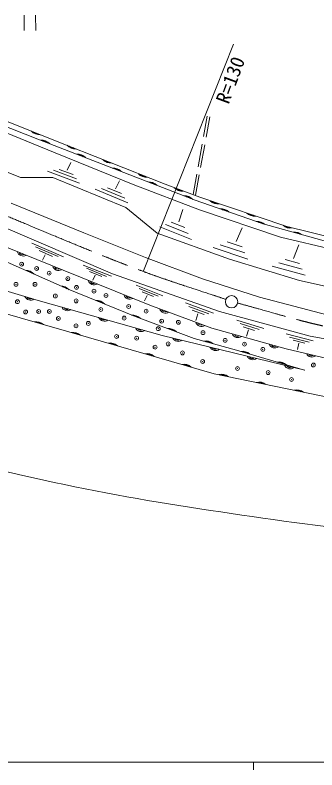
# Model space of a CAD drawing. Units: millimetres, scale not verified. Extents: x 40000 to 680000, y 20000 to 380000.
# Drawn here: x 236960 to 276256, y 204000 to 302340 of the extents above; entities that cross this region are included whole.
import ezdxf
from ezdxf.enums import TextEntityAlignment as Align

# ---------------------------------------------------------------- set-up
doc = ezdxf.new("R2010")
doc.units = ezdxf.units.MM
doc.header["$LTSCALE"] = 1000
doc.header["$PDMODE"] = 32
doc.header["$PDSIZE"] = 500
doc.linetypes.add('CHAIN', pattern=[18.5, 12, -1.5, 3.5, -1.5])
for name, color, linetype, lineweight in [('M-BGD', 7, 'Continuous', 13), ('M-BMK', 2, 'CHAIN', 13), ('M-BMK-SRVR', 3, 'Continuous', 13), ('M-STR-HTXT', 7, 'Continuous', 13), ('M-TTL-BAND', 7, 'Continuous', 13)]:
    doc.layers.add(name, color=color, linetype=linetype, lineweight=lineweight)
doc.styles.add('ＭＳ ゴシック', font='')
doc.styles.get('ＭＳ ゴシック').set_extended_font_data('MS Gothic')

# ---------------------------------------------------------------- blocks, each defined once
blk = doc.blocks.new('田')
at = {"color": 7, "linetype": 'Continuous', "lineweight": 13}
for p, q in [((-0.75, 1), (-0.75, -1)), ((0.75, -1), (0.75, 1))]:
    blk.add_line(p, q, dxfattribs=at)

msp = doc.modelspace()

# ---------------------------------------------------------------- linework, layer by layer
at = {"layer": 'M-BGD'}
for p, q in [((239937, 286185), (221025, 293600)), ((227893, 291644), (242013, 286060)), ((261482, 286529), (261958, 289189)), ((242183, 284403), (231142, 288908)), ((262324, 289079), (261840, 286429)), ((220814, 288029), (237679, 281162)), ((260388, 278218), (239937, 286185)), ((242013, 286060), (256506, 280293)), ((260778, 282591), (261306, 285544)), ((261660, 285446), (261120, 282495)), ((252346, 280283), (242183, 284403)), ((243721, 282121), (244225, 283130)), ((245364, 280441), (241182, 282009)), ((244935, 281001), (241947, 282121)), ((244505, 281561), (242713, 282233)), ((260127, 278947), (260602, 281607)), ((260940, 281511), (260456, 278861)), ((237679, 281162), (241854, 281162)), ((241854, 281162), (251357, 277262)), ((250016, 279694), (250569, 280726)), ((260971, 276987), (252346, 280283)), ((256506, 280293), (261011, 278609)), ((251654, 277880), (247397, 279673)), ((251230, 278480), (248189, 279761)), ((250806, 279080), (248981, 279849)), ((261011, 278609), (272345, 274792)), ((236431, 277845), (245925, 273986)), ((269244, 275124), (260388, 278218)), ((251357, 277262), (255477, 273911)), ((258299, 275386), (258791, 277030)), ((271518, 273416), (260971, 276987)), ((232286, 276048), (249645, 268650)), ((259078, 274660), (257301, 275381)), ((259934, 273084), (255789, 274764)), ((259506, 273872), (256545, 275072)), ((265728, 272865), (266544, 274618)), ((277993, 272705), (269244, 275124)), ((272345, 274792), (281308, 272587)), ((210887, 273785), (239980, 265169)), ((230893, 274103), (243199, 269088)), ((245925, 273986), (253951, 270745)), ((255477, 273911), (264871, 270560)), ((280198, 271329), (271518, 273416)), ((239147, 272639), (243263, 270857)), ((266875, 271358), (263674, 272425)), ((266507, 272156), (264586, 272796)), ((273210, 270638), (273918, 272426)), ((239611, 272146), (242551, 270874)), ((240076, 271653), (241840, 270890)), ((267243, 270560), (262762, 272054)), ((234466, 270782), (243855, 266621)), ((240876, 271113), (240506, 270398)), ((253951, 270745), (261360, 267966)), ((264871, 270560), (273990, 267758)), ((273973, 269992), (272132, 270488)), ((245830, 269778), (249515, 268306)), ((274728, 268469), (270433, 269627)), ((274350, 269231), (271283, 270058)), ((243199, 269088), (254509, 264535)), ((246248, 269348), (248880, 268297)), ((246667, 268919), (248246, 268288)), ((249645, 268650), (263561, 263743)), ((247385, 268457), (247061, 267799)), ((261360, 267966), (268770, 265574)), ((273990, 267758), (283549, 265671)), ((243855, 266621), (252498, 263100)), ((252744, 267133), (256185, 265772)), ((253121, 266700), (255579, 265728)), ((253497, 266268), (254972, 265684)), ((254158, 265817), (253813, 265102)), ((268770, 265574), (277722, 263241)), ((246496, 260340), (231131, 264741)), ((239980, 265169), (256128, 260616)), ((259156, 264834), (262791, 263515)), ((254509, 264535), (262582, 261548)), ((259590, 264360), (262186, 263418)), ((260024, 263887), (261581, 263321)), ((263561, 263743), (275390, 260520)), ((252498, 263100), (260287, 260219)), ((260746, 263414), (260490, 262557)), ((265842, 262583), (269328, 261488)), ((266250, 262160), (268739, 261377)), ((266657, 261737), (268151, 261267)), ((256128, 260616), (274693, 256064)), ((262582, 261548), (272257, 258845)), ((267343, 261324), (267071, 260524)), ((272248, 260801), (275783, 259880)), ((262901, 255619), (246496, 260340)), ((260287, 260219), (265782, 258672)), ((272705, 260395), (275230, 259737)), ((273162, 259988), (274677, 259594)), ((275390, 260520), (284802, 258762)), ((265782, 258672), (274644, 256101)), ((272257, 258845), (280828, 256853)), ((273887, 259608), (273743, 258784)), ((279466, 252178), (262901, 255619))]:
    msp.add_line(p, q, dxfattribs=at)
for centre, radius, start, end in [((240114, 288131), 1377, 221.43142, 275.41435), ((239888, 287560), 688, 221.43142, 275.41435), ((240436, 284674), 1377, 41.72438, 95.70731), ((240658, 285245), 688, 41.72438, 95.70731), ((244764, 286286), 1377, 221.3082, 275.29114), ((244537, 285716), 688, 221.3082, 275.29114), ((245094, 282859), 1377, 41.72438, 95.70731), ((245317, 283430), 688, 41.72438, 95.70731), ((249409, 284437), 1377, 221.3082, 275.29114), ((249182, 283867), 688, 221.3082, 275.29114), ((249753, 281044), 1377, 41.72438, 95.70731), ((249976, 281615), 688, 41.72438, 95.70731), ((254055, 282589), 1377, 221.3082, 275.29114), ((253828, 282019), 688, 221.3082, 275.29114), ((254412, 279229), 1377, 41.72438, 95.70731), ((254635, 279800), 688, 41.72438, 95.70731), ((258691, 280786), 1377, 222.51861, 276.50154), ((258476, 280211), 688, 222.51861, 276.50154), ((259071, 277414), 1377, 41.72438, 95.70731), ((259294, 277986), 688, 41.72438, 95.70731), ((263359, 279113), 1377, 224.39397, 278.37691), ((263163, 278532), 688, 224.39397, 278.37691), ((263821, 275719), 1377, 43.74924, 97.73217), ((264023, 276298), 688, 43.74924, 97.73217), ((268098, 277517), 1377, 224.39397, 278.37691), ((267902, 276936), 688, 224.39397, 278.37691), ((268500, 273883), 1558, 48.0406, 95.32341), ((268743, 274649), 688, 43.74924, 97.73217), ((272732, 275772), 1199, 222.79239, 285.57411), ((272586, 275270), 601, 223.29796, 285.87157), ((273432, 272693), 1377, 47.55652, 101.53946), ((273595, 273284), 688, 47.55652, 101.53946), ((237994, 271750), 801, 196.54638, 299.11041), ((237899, 271518), 400, 196.54638, 299.11041), ((242624, 269863), 801, 196.54638, 299.11041), ((242529, 269631), 400, 196.54638, 299.11041), ((238354, 267717), 1377, 39.10648, 93.08942), ((238603, 268277), 688, 39.10648, 93.08942), ((247259, 267993), 801, 196.79243, 299.35645), ((247165, 267761), 400, 196.79243, 299.35645), ((242898, 265617), 1450, 40.77298, 91.84389), ((243174, 266252), 688, 39.10648, 93.08942), ((238963, 265993), 801, 202.22138, 304.7854), ((238891, 265753), 400, 202.22138, 304.7854), ((251897, 266126), 801, 196.79243, 299.35645), ((251804, 265894), 400, 196.79243, 299.35645), ((247584, 263776), 1377, 40.84219, 94.82512), ((247816, 264345), 688, 40.84219, 94.82512), ((243764, 264623), 801, 202.97281, 305.53683), ((243696, 264382), 400, 202.97281, 305.53683), ((256543, 264317), 801, 198.41129, 300.97532), ((256456, 264082), 400, 198.41129, 300.97532), ((248577, 263266), 801, 202.97281, 305.53683), ((248509, 263025), 400, 202.97281, 305.53683), ((252210, 261804), 1463, 43.76509, 94.35177), ((252448, 262418), 729, 43.96875, 94.72886), ((239721, 261004), 1377, 47.02373, 101.00667), ((239890, 261594), 688, 47.02373, 101.00667), ((253389, 261909), 801, 202.97281, 305.53683), ((261232, 262582), 801, 198.41129, 300.97532), ((261145, 262347), 400, 198.41129, 300.97532), ((244528, 259627), 1377, 47.02373, 101.00667), ((244697, 260217), 688, 47.02373, 101.00667), ((253321, 261668), 400, 202.97281, 305.53683), ((256944, 260147), 1377, 42.71096, 96.6939), ((257157, 260722), 688, 42.71096, 96.6939), ((265967, 261122), 801, 203.107, 305.67102), ((265900, 260881), 400, 203.107, 305.67102), ((249332, 258247), 1377, 46.95246, 100.93539), ((258202, 260624), 801, 204.9403, 307.50432), ((258143, 260380), 400, 204.9403, 307.50432), ((261773, 258526), 1377, 47.28379, 101.26672), ((261939, 259116), 688, 47.28379, 101.26672), ((249502, 258837), 688, 46.95246, 100.93539), ((263059, 259433), 801, 204.9403, 307.50432), ((262999, 259189), 400, 204.9403, 307.50432), ((270783, 259777), 801, 203.107, 305.67102), ((270715, 259535), 400, 203.107, 305.67102), ((254137, 256864), 1377, 46.95246, 100.93539), ((254306, 257454), 688, 46.95246, 100.93539), ((266574, 257164), 1377, 46.83225, 100.81518), ((266745, 257753), 688, 46.83225, 100.81518), ((267915, 258242), 801, 204.9403, 307.50432), ((267855, 257999), 400, 204.9403, 307.50432), ((275613, 258579), 801, 205.63659, 308.20061), ((275557, 258335), 400, 205.63659, 308.20061), ((258942, 255481), 1377, 46.95246, 100.93539), ((259111, 256071), 688, 46.95246, 100.93539), ((271376, 255771), 1377, 46.83225, 100.81518), ((271547, 256360), 688, 46.83225, 100.81518), ((272771, 257051), 801, 204.9403, 307.50432), ((272711, 256808), 400, 204.9403, 307.50432), ((263859, 254166), 1377, 51.27341, 105.25634), ((263984, 254767), 688, 51.27341, 105.25634), ((268754, 253149), 1377, 51.27341, 105.25634), ((268879, 253750), 688, 51.27341, 105.25634), ((273650, 252132), 1377, 51.27341, 105.25634), ((273775, 252733), 688, 51.27341, 105.25634)]:
    msp.add_arc(centre, radius, start, end, dxfattribs=at)
for p in [(237808, 269890), (239764, 269321), (241400, 268717), (237075, 267265), (239556, 267265), (243819, 268005), (244957, 266867), (247233, 266369), (242197, 265745), (248798, 265800), (237263, 264997), (244918, 265104), (251750, 264377), (238330, 263663), (240038, 263717), (241425, 263717), (248119, 263984), (254026, 263773), (242598, 262810), (251159, 262864), (256054, 262457), (244892, 261849), (246493, 262169), (255599, 261480), (258223, 262315), (250174, 260462), (261424, 260963), (252788, 260249), (256896, 259502), (264305, 259967), (266830, 259469), (255189, 259075), (269213, 258794), (258763, 258328), (261377, 257208), (275800, 256746), (265912, 256301), (269913, 255767), (272954, 254860)]:
    msp.add_point(p, dxfattribs=at)
at = {"layer": 'M-BMK'}
for points, knots in [([(264344, 265322), (260839, 266507), (257297, 267586), (253829, 268875), (247406, 271262), (241123, 274005), (234785, 276608), (229463, 278794), (224210, 281152), (218845, 283230), (213737, 285208), (208576, 287054), (203380, 288789), (198432, 290442), (193449, 291995), (188427, 293406), (182910, 294957), (177319, 296225), (171765, 297635)], [0, 0, 0, 0, 1, 1, 1, 2, 2, 2, 3, 3, 3, 4, 4, 4, 5, 5, 5, 6, 6, 6, 6]), ([(363753, 265263), (361389, 264706), (359040, 264082), (356661, 263594), (351879, 262615), (347060, 261822), (342237, 261070), (337696, 260362), (333158, 259573), (328578, 259201), (323990, 258829), (319377, 258866), (314774, 258842), (311683, 258825), (308591, 258900), (305500, 258985), (300662, 259119), (295807, 259078), (290991, 259562), (286444, 260020), (281927, 260801), (277458, 261755), (273592, 262580), (269819, 263787), (265999, 264803)], [0, 0, 0, 0, 1, 1, 1, 2, 2, 2, 3, 3, 3, 4, 4, 4, 5, 5, 5, 6, 6, 6, 7, 7, 7, 8, 8, 8, 8])]:
    msp.add_open_spline(points, degree=3, knots=knots, dxfattribs=at)
at = {"layer": 'M-BMK-SRVR'}
msp.add_line((253661, 269016), (265404, 298552), dxfattribs=at)
msp.add_circle((265154, 265002), 800, dxfattribs=at)
at = {"layer": 'M-STR-HTXT'}
msp.add_open_spline([(476253, 282561), (469486, 278561), (462888, 274259), (455951, 270560), (446927, 265750), (437589, 261546), (428271, 257334), (419390, 253319), (410491, 249317), (401379, 245859), (392782, 242595), (384103, 239465), (375210, 237121), (369255, 235551), (363155, 234577), (357078, 233574), (351257, 232613), (345432, 231454), (339538, 231209), (326590, 230669), (313620, 232044), (300711, 233179), (286062, 234467), (271453, 236318), (256936, 238665), (249678, 239838), (242462, 241294), (235300, 242957), (223111, 245787), (211117, 249402), (199026, 252625)], degree=3, knots=[0, 0, 0, 0, 1, 1, 1, 2, 2, 2, 3, 3, 3, 4, 4, 4, 5, 5, 5, 6, 6, 6, 7, 7, 7, 8, 8, 8, 9, 9, 9, 10, 10, 10, 10], dxfattribs=at)
at = {"layer": 'M-TTL-BAND'}
for p, q in [((40000, 205000), (579000, 205000)), ((268000, 205000), (268000, 204000))]:
    msp.add_line(p, q, dxfattribs=at)

# ---------------------------------------------------------------- block references
at = {"layer": 'M-BGD', "xscale": 1000, "yscale": 1000, "rotation": 0.65231}
msp.add_blockref('田', (238885, 301332), dxfattribs=at)

# ---------------------------------------------------------------- texts
at = {"layer": 'M-BMK-SRVR', "style": 'ＭＳ ゴシック'}
msp.add_text('R=130', height=1833, rotation=69.624, dxfattribs=at).set_placement((265279, 290445), align=Align.BOTTOM_LEFT)

doc.saveas('drawing.dxf')
